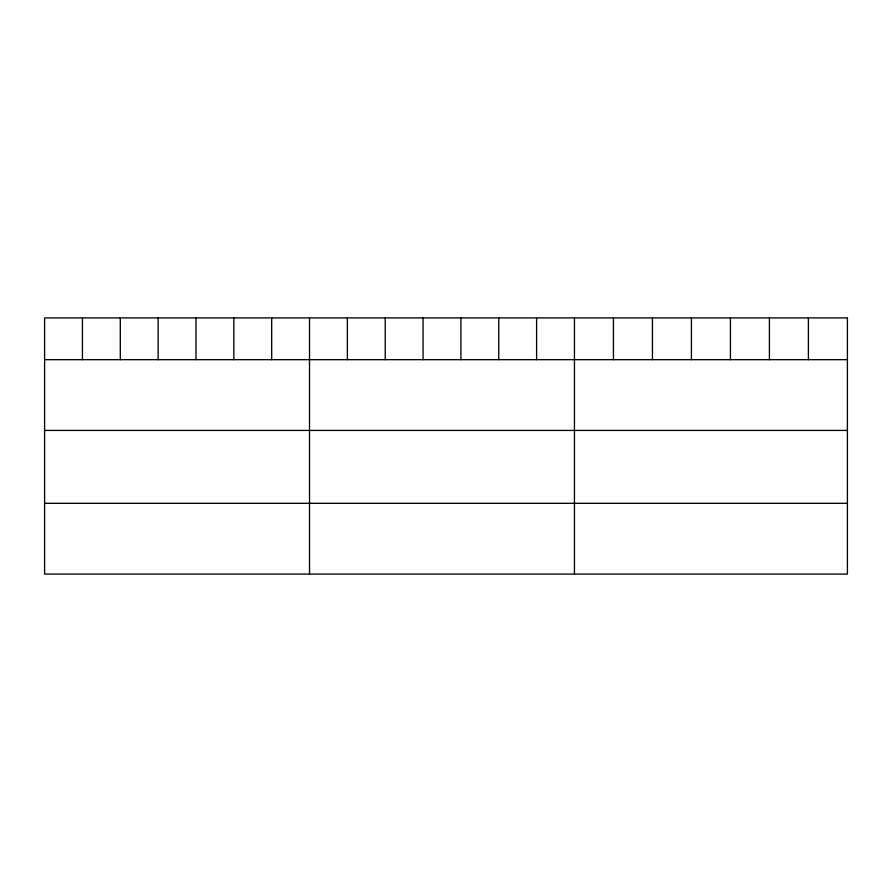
<?xml version="1.0" encoding="UTF-8"?>
<svg xmlns="http://www.w3.org/2000/svg" width="892" height="892" viewBox="0 0 892 892"><rect width="100%" height="100%" fill="white"/><g stroke="black" fill="none" stroke-linecap="round" stroke-linejoin="round"><path stroke-width="1.34" d="M44.6 359.666L847.4 359.666M44.6 430.423L847.4 430.423M44.6 503.322L847.4 503.322M808.408 317.92L808.408 359.666M769.417 317.92L769.417 359.666M730.425 317.92L730.425 359.666M691.423 317.92L691.423 359.666M652.431 317.92L652.431 359.666M613.44 317.92L613.44 359.666M574.448 317.92L574.448 574.08M536.605 317.92L536.605 359.666M498.751 317.92L498.751 359.666M460.908 317.92L460.908 359.666M423.064 317.92L423.064 359.666M385.221 317.92L385.221 359.666M347.367 317.92L347.367 359.666M309.524 317.92L309.524 574.08M271.681 317.92L271.681 359.666M233.827 317.92L233.827 359.666M195.984 317.92L195.984 359.666M158.14 317.92L158.14 359.666M120.297 317.92L120.297 359.666M82.443 317.92L82.443 359.666M847.4 317.92L44.6 317.92L44.6 574.08L847.4 574.08L847.4 317.92"/></g></svg>
